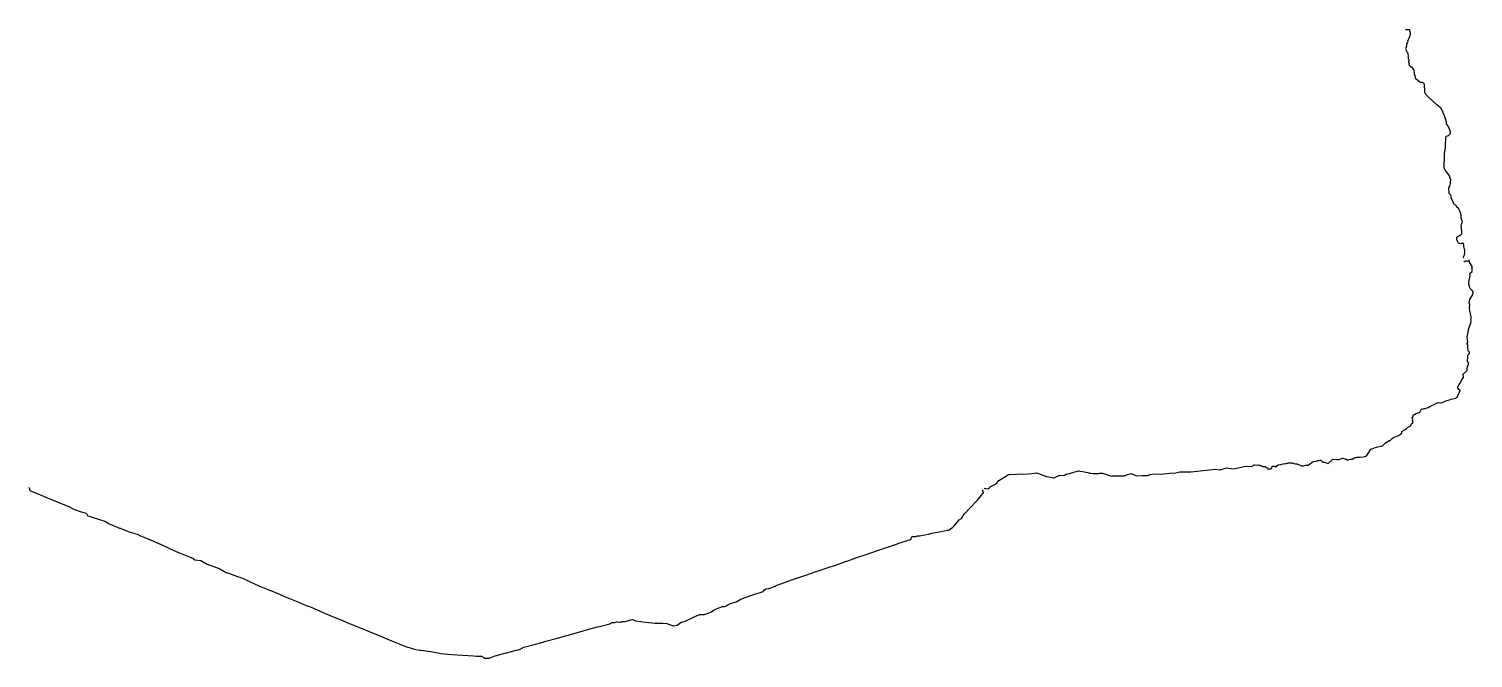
# Model space of a CAD drawing. Header units: inches. Extents: x 345672 to 499152, y 3209888 to 3245213.
# Drawn here: x 418012 to 499152, y 3209888 to 3245213 of the extents above; entities that cross this region are included whole.
import ezdxf

# ---------------------------------------------------------------- set-up
doc = ezdxf.new("R2010")
doc.units = ezdxf.units.IN
doc.header["$MEASUREMENT"] = 0
doc.layers.add('C-ROAD-CNTR-N', color=92, linetype='Continuous')

msp = doc.modelspace()

# ---------------------------------------------------------------- linework, layer by layer
at = {"layer": 'C-ROAD-CNTR-N', "color": 5, "linetype": 'Continuous', "lineweight": -3}
msp.add_line((471657, 3219430, 2146), (471661, 3219429, -1641), dxfattribs=at)
msp.add_line((471657, 3219430, 2146), (471661, 3219429, -1641), dxfattribs=at)
at = {"layer": 'C-ROAD-CNTR-N', "color": 4, "linetype": 'Continuous', "lineweight": -3}
for points in [[(498631, 3232343), (498632, 3232344), (498620, 3232371), (498609, 3232403), (498609, 3232411), (498671, 3232522), (498688, 3232651), (498691, 3232796), (498670, 3232839), (498625, 3233004), (498624, 3233084), (498620, 3233138), (498599, 3233183), (498586, 3233185), (498568, 3233177), (498537, 3233167), (498489, 3233161), (498459, 3233155), (498412, 3233157), (498363, 3233170), (498335, 3233185), (498314, 3233206), (498286, 3233241), (498271, 3233277), (498271, 3233278), (498258, 3233321), (498244, 3233406), (498229, 3233460), (498229, 3233496), (498235, 3233523), (498250, 3233544), (498339, 3233574), (498447, 3233644), (498488, 3233668), (498500, 3233681), (498506, 3233697), (498510, 3233728), (498512, 3233779), (498520, 3233836), (498487, 3234197), (498488, 3234204), (498523, 3234294), (498561, 3234392), (498561, 3234403), (498497, 3234537), (498479, 3234629), (498484, 3234714), (498482, 3234733), (498471, 3234838), (498410, 3234980), (498393, 3235044), (498355, 3235105), (498310, 3235160), (498260, 3235189), (498255, 3235194), (498185, 3235309), (498182, 3235312), (498127, 3235338), (498101, 3235345), (497923, 3235728), (497911, 3235840), (497904, 3235855), (497873, 3235889), (497805, 3235963), (497785, 3236270), (497789, 3236284), (497848, 3236385), (497861, 3236448), (497883, 3236550), (497895, 3236769), (497890, 3236779), (497855, 3236814), (497849, 3236829), (497850, 3236919), (497845, 3236933), (497786, 3237011), (497592, 3237267), (497523, 3237401), (497520, 3237415), (497523, 3237533), (497529, 3237789), (497538, 3237811), (497540, 3237917), (497554, 3238135), (497570, 3238392), (497604, 3238504), (497605, 3238514), (497595, 3238683), (497599, 3238733), (497618, 3238999), (497622, 3239028), (497627, 3239068), (497642, 3239185), (497651, 3239195), (497761, 3239222), (497879, 3239334), (497883, 3239343), (497885, 3239400), (497885, 3239413), (497830, 3239582), (497812, 3239645), (497791, 3239689), (497748, 3239749), (497699, 3239824), (497666, 3239887), (497664, 3239926), (497662, 3239983), (497607, 3240164), (497539, 3240341), (497476, 3240497), (497468, 3240517), (497358, 3240759), (497347, 3240770), (497298, 3240791), (497115, 3240958), (496669, 3241365), (496599, 3241428), (496541, 3241486), (496506, 3241522), (496498, 3241530), (496437, 3241637), (496432, 3241682), (496437, 3241770), (496442, 3241852), (496425, 3241951), (496423, 3241978), (496422, 3241989), (496420, 3242008), (496424, 3242029), (496416, 3242072), (496398, 3242136), (496384, 3242166), (496335, 3242186), (496303, 3242186), (496282, 3242196), (496239, 3242197), (496212, 3242192), (496189, 3242207), (496185, 3242210), (496028, 3242334), (495936, 3242414), (495912, 3242477), (495893, 3242582), (495859, 3242665), (495863, 3242709), (495845, 3242773), (495853, 3242799), (495819, 3242910), (495773, 3243001), (495732, 3243064), (495717, 3243071), (495690, 3243068), (495676, 3243073), (495569, 3243168), (495564, 3243181), (495575, 3243271), (495572, 3243278), (495536, 3243305), (495545, 3243362), (495556, 3243429), (495554, 3243487), (495548, 3243501), (495531, 3243517), (495526, 3243529), (495529, 3243563), (495529, 3243677), (495503, 3243787), (495495, 3243842), (495487, 3243854), (495458, 3243872), (495447, 3243912), (495443, 3243942), (495436, 3243953), (495416, 3243963), (495411, 3243970), (495390, 3244076), (495405, 3244134), (495396, 3244179), (495421, 3244251), (495436, 3244309), (495435, 3244328), (495433, 3244384), (495458, 3244440), (495491, 3244480), (495503, 3244516), (495504, 3244530), (495493, 3244572), (495496, 3244589), (495567, 3244701), (495624, 3244823), (495642, 3244955), (495641, 3244965), (495631, 3244999), (495608, 3245039), (495604, 3245094), (495595, 3245125), (495574, 3245157), (495559, 3245164), (495499, 3245153), (495448, 3245153), (495384, 3245168), (495379, 3245176), (495385, 3245213)], [(498631, 3232343), (498632, 3232344), (498620, 3232371), (498609, 3232403), (498609, 3232411), (498671, 3232522), (498688, 3232651), (498691, 3232796), (498670, 3232839), (498625, 3233004), (498624, 3233084), (498620, 3233138), (498599, 3233183), (498586, 3233185), (498568, 3233177), (498537, 3233167), (498489, 3233161), (498459, 3233155), (498412, 3233157), (498363, 3233170), (498335, 3233185), (498314, 3233206), (498286, 3233241), (498271, 3233277), (498271, 3233278), (498258, 3233321), (498244, 3233406), (498229, 3233460), (498229, 3233496), (498235, 3233523), (498250, 3233544), (498339, 3233574), (498447, 3233644), (498488, 3233668), (498500, 3233681), (498506, 3233697), (498510, 3233728), (498512, 3233779), (498520, 3233836), (498487, 3234197), (498488, 3234204), (498523, 3234294), (498561, 3234392), (498561, 3234403), (498497, 3234537), (498479, 3234629), (498484, 3234714), (498482, 3234733), (498471, 3234838), (498410, 3234980), (498393, 3235044), (498355, 3235105), (498310, 3235160), (498260, 3235189), (498255, 3235194), (498185, 3235309), (498182, 3235312), (498127, 3235338), (498101, 3235345), (497923, 3235728), (497911, 3235840), (497904, 3235855), (497873, 3235889), (497805, 3235963), (497785, 3236270), (497789, 3236284), (497848, 3236385), (497861, 3236448), (497883, 3236550), (497895, 3236769), (497890, 3236779), (497855, 3236814), (497849, 3236829), (497850, 3236919), (497845, 3236933), (497786, 3237011), (497592, 3237267), (497523, 3237401), (497520, 3237415), (497523, 3237533), (497529, 3237789), (497538, 3237811), (497540, 3237917), (497554, 3238135), (497570, 3238392), (497604, 3238504), (497605, 3238514), (497595, 3238683), (497599, 3238733), (497618, 3238999), (497622, 3239028), (497627, 3239068), (497642, 3239185), (497651, 3239195), (497761, 3239222), (497879, 3239334), (497883, 3239343), (497885, 3239400), (497885, 3239413), (497830, 3239582), (497812, 3239645), (497791, 3239689), (497748, 3239749), (497699, 3239824), (497666, 3239887), (497664, 3239926), (497662, 3239983), (497607, 3240164), (497539, 3240341), (497476, 3240497), (497468, 3240517), (497358, 3240759), (497347, 3240770), (497298, 3240791), (497115, 3240958), (496669, 3241365), (496599, 3241428), (496541, 3241486), (496506, 3241522), (496498, 3241530), (496437, 3241637), (496432, 3241682), (496437, 3241770), (496442, 3241852), (496425, 3241951), (496423, 3241978), (496422, 3241989), (496420, 3242008), (496424, 3242029), (496416, 3242072), (496398, 3242136), (496384, 3242166), (496335, 3242186), (496303, 3242186), (496282, 3242196), (496239, 3242197), (496212, 3242192), (496189, 3242207), (496185, 3242210), (496028, 3242334), (495936, 3242414), (495912, 3242477), (495893, 3242582), (495859, 3242665), (495863, 3242709), (495845, 3242773), (495853, 3242799), (495819, 3242910), (495773, 3243001), (495732, 3243064), (495717, 3243071), (495690, 3243068), (495676, 3243073), (495569, 3243168), (495564, 3243181), (495575, 3243271), (495572, 3243278), (495536, 3243305), (495545, 3243362), (495556, 3243429), (495554, 3243487), (495548, 3243501), (495531, 3243517), (495526, 3243529), (495529, 3243563), (495529, 3243677), (495503, 3243787), (495495, 3243842), (495487, 3243854), (495458, 3243872), (495447, 3243912), (495443, 3243942), (495436, 3243953), (495416, 3243963), (495411, 3243970), (495390, 3244076), (495405, 3244134), (495396, 3244179), (495421, 3244251), (495436, 3244309), (495435, 3244328), (495433, 3244384), (495458, 3244440), (495491, 3244480), (495503, 3244516), (495504, 3244530), (495493, 3244572), (495496, 3244589), (495567, 3244701), (495624, 3244823), (495642, 3244955), (495641, 3244965), (495631, 3244999), (495608, 3245039), (495604, 3245094), (495595, 3245125), (495574, 3245157), (495559, 3245164), (495499, 3245153), (495448, 3245153), (495384, 3245168), (495379, 3245176), (495385, 3245213)], [(418012, 3219457), (418019, 3219455), (418022, 3219453), (418057, 3219312), (418064, 3219303), (418071, 3219300), (419834, 3218569), (420348, 3218356), (420391, 3218330), (420566, 3218225), (420951, 3218105), (421237, 3218016), (421245, 3218009), (421304, 3217893), (421315, 3217884), (421461, 3217839), (422040, 3217659), (422341, 3217566), (422477, 3217453), (422584, 3217409), (423112, 3217192), (423145, 3217178), (423637, 3216977), (423709, 3216955), (424088, 3216843), (424281, 3216756), (424462, 3216676), (424795, 3216545), (424842, 3216525), (425386, 3216293), (425401, 3216286), (425754, 3216116), (425950, 3216028), (426379, 3215837), (426506, 3215786), (427069, 3215558), (427072, 3215557), (427222, 3215507), (427332, 3215409), (427345, 3215403), (427627, 3215367), (427668, 3215361), (428031, 3215161), (428173, 3215109), (428352, 3215044), (428709, 3214921), (428742, 3214902), (429103, 3214701), (429286, 3214635), (429726, 3214476), (429855, 3214426), (430146, 3214311), (430414, 3214188), (430925, 3213953), (430966, 3213936), (431530, 3213711), (431556, 3213700), (432087, 3213470), (432498, 3213292), (432645, 3213232), (433208, 3213006), (433241, 3212993), (433690, 3212812), (433771, 3212778), (434330, 3212542), (434386, 3212518), (434889, 3212305), (434932, 3212287), (435452, 3212077), (435454, 3212076), (436010, 3211839), (436114, 3211795), (436574, 3211614), (436768, 3211538), (437136, 3211385), (437638, 3211178), (437697, 3211153), (438258, 3210921), (438624, 3210770), (438819, 3210689), (439229, 3210519), (439386, 3210477), (439553, 3210432), (439730, 3210367), (439974, 3210341), (440045, 3210334), (440577, 3210264), (440603, 3210261), (441173, 3210150), (441329, 3210119), (441776, 3210090), (442382, 3210051), (442987, 3210012), (443158, 3210001), (443447, 3210005), (443572, 3209927), (443626, 3209893), (443890, 3209888), (444058, 3209964), (444149, 3209990), (444733, 3210156), (444862, 3210193), (445319, 3210313), (445571, 3210379), (445815, 3210502), (445886, 3210521), (446473, 3210675), (446837, 3210771), (447059, 3210832), (447644, 3210994), (448229, 3211155), (448311, 3211178), (448896, 3211339), (448970, 3211360), (449480, 3211504), (449949, 3211636), (450065, 3211666), (450653, 3211818), (450654, 3211819), (450768, 3211879), (450934, 3211884), (451033, 3211915), (451088, 3211917), (451239, 3211910), (451248, 3211910), (451323, 3211935), (451486, 3211951), (451636, 3211980), (451832, 3212033), (451934, 3212060), (451949, 3212058), (452087, 3211989), (452415, 3211938), (452485, 3211927), (453018, 3211873), (453170, 3211858), (453624, 3211842), (453847, 3211834), (454208, 3211702), (454210, 3211701), (454223, 3211700), (454428, 3211737), (454439, 3211741), (454655, 3211906), (454752, 3211930), (454892, 3211965), (455311, 3212160), (455681, 3212333), (455880, 3212332), (455950, 3212331), (456180, 3212418), (456368, 3212495), (456441, 3212544), (456517, 3212595), (456772, 3212703), (456979, 3212778), (456998, 3212777), (457058, 3212774), (457182, 3212816), (457276, 3212881), (457424, 3212946), (457557, 3212990), (457742, 3213050), (457967, 3213171), (458112, 3213230), (458453, 3213369), (458680, 3213443), (459258, 3213630), (459276, 3213636), (459287, 3213643), (459357, 3213735), (459378, 3213744), (459442, 3213772), (459577, 3213788), (459950, 3213936), (460003, 3213958), (460520, 3214144), (461091, 3214349), (461385, 3214455), (461664, 3214549), (462239, 3214744), (462814, 3214938), (463389, 3215132), (463651, 3215221), (463890, 3215313), (463961, 3215336), (464074, 3215371), (464536, 3215530), (465111, 3215726), (465685, 3215922), (466259, 3216119), (466815, 3216309), (466834, 3216315), (467318, 3216473), (467413, 3216504), (467508, 3216531), (467560, 3216569), (467574, 3216587), (467589, 3216626), (467621, 3216700), (467632, 3216708), (467694, 3216716), (467749, 3216718), (467771, 3216717), (467799, 3216714), (467818, 3216715), (467898, 3216739), (467924, 3216744), (468062, 3216754), (468142, 3216770), (468546, 3216852), (468750, 3216894), (469259, 3216996), (469595, 3217063), (469641, 3217064), (469714, 3217078), (469793, 3217141), (469915, 3217230), (469992, 3217317), (470278, 3217643), (470404, 3217734), (470494, 3217888), (470564, 3217968), (471232, 3218677), (471299, 3218748), (471528, 3219027), (471595, 3219111), (471607, 3219122), (471640, 3219151), (471643, 3219160), (471604, 3219268), (471601, 3219313), (471606, 3219339)], [(418012, 3219457), (418019, 3219455), (418022, 3219453), (418057, 3219312), (418064, 3219303), (418071, 3219300), (419834, 3218569), (420348, 3218356), (420391, 3218330), (420566, 3218225), (420951, 3218105), (421237, 3218016), (421245, 3218009), (421304, 3217893), (421315, 3217884), (421461, 3217839), (422040, 3217659), (422341, 3217566), (422477, 3217453), (422584, 3217409), (423112, 3217192), (423145, 3217178), (423637, 3216977), (423709, 3216955), (424088, 3216843), (424281, 3216756), (424462, 3216676), (424795, 3216545), (424842, 3216525), (425386, 3216293), (425401, 3216286), (425754, 3216116), (425950, 3216028), (426379, 3215837), (426506, 3215786), (427069, 3215558), (427072, 3215557), (427222, 3215507), (427332, 3215409), (427345, 3215403), (427627, 3215367), (427668, 3215361), (428031, 3215161), (428173, 3215109), (428352, 3215044), (428709, 3214921), (428742, 3214902), (429103, 3214701), (429286, 3214635), (429726, 3214476), (429855, 3214426), (430146, 3214311), (430414, 3214188), (430925, 3213953), (430966, 3213936), (431530, 3213711), (431556, 3213700), (432087, 3213470), (432498, 3213292), (432645, 3213232), (433208, 3213006), (433241, 3212993), (433690, 3212812), (433771, 3212778), (434330, 3212542), (434386, 3212518), (434889, 3212305), (434932, 3212287), (435452, 3212077), (435454, 3212076), (436010, 3211839), (436114, 3211795), (436574, 3211614), (436768, 3211538), (437136, 3211385), (437638, 3211178), (437697, 3211153), (438258, 3210921), (438624, 3210770), (438819, 3210689), (439229, 3210519), (439386, 3210477), (439553, 3210432), (439730, 3210367), (439974, 3210341), (440045, 3210334), (440577, 3210264), (440603, 3210261), (441173, 3210150), (441329, 3210119), (441776, 3210090), (442382, 3210051), (442987, 3210012), (443158, 3210001), (443447, 3210005), (443572, 3209927), (443626, 3209893), (443890, 3209888), (444058, 3209964), (444149, 3209990), (444733, 3210156), (444862, 3210193), (445319, 3210313), (445571, 3210379), (445815, 3210502), (445886, 3210521), (446473, 3210675), (446837, 3210771), (447059, 3210832), (447644, 3210994), (448229, 3211155), (448311, 3211178), (448896, 3211339), (448970, 3211360), (449480, 3211504), (449949, 3211636), (450065, 3211666), (450653, 3211818), (450654, 3211819), (450768, 3211879), (450934, 3211884), (451033, 3211915), (451088, 3211917), (451239, 3211910), (451248, 3211910), (451323, 3211935), (451486, 3211951), (451636, 3211980), (451832, 3212033), (451934, 3212060), (451949, 3212058), (452087, 3211989), (452415, 3211938), (452485, 3211927), (453018, 3211873), (453170, 3211858), (453624, 3211842), (453847, 3211834), (454208, 3211702), (454210, 3211701), (454223, 3211700), (454428, 3211737), (454439, 3211741), (454655, 3211906), (454752, 3211930), (454892, 3211965), (455311, 3212160), (455681, 3212333), (455880, 3212332), (455950, 3212331), (456180, 3212418), (456368, 3212495), (456441, 3212544), (456517, 3212595), (456772, 3212703), (456979, 3212778), (456998, 3212777), (457058, 3212774), (457182, 3212816), (457276, 3212881), (457424, 3212946), (457557, 3212990), (457742, 3213050), (457967, 3213171), (458112, 3213230), (458453, 3213369), (458680, 3213443), (459258, 3213630), (459276, 3213636), (459287, 3213643), (459357, 3213735), (459378, 3213744), (459442, 3213772), (459577, 3213788), (459950, 3213936), (460003, 3213958), (460520, 3214144), (461091, 3214349), (461385, 3214455), (461664, 3214549), (462239, 3214744), (462814, 3214938), (463389, 3215132), (463651, 3215221), (463890, 3215313), (463961, 3215336), (464074, 3215371), (464536, 3215530), (465111, 3215726), (465685, 3215922), (466259, 3216119), (466815, 3216309), (466834, 3216315), (467318, 3216473), (467413, 3216504), (467508, 3216531), (467560, 3216569), (467574, 3216587), (467589, 3216626), (467621, 3216700), (467632, 3216708), (467694, 3216716), (467749, 3216718), (467771, 3216717), (467799, 3216714), (467818, 3216715), (467898, 3216739), (467924, 3216744), (468062, 3216754), (468142, 3216770), (468546, 3216852), (468750, 3216894), (469259, 3216996), (469595, 3217063), (469641, 3217064), (469714, 3217078), (469793, 3217141), (469915, 3217230), (469992, 3217317), (470278, 3217643), (470404, 3217734), (470494, 3217888), (470564, 3217968), (471232, 3218677), (471299, 3218748), (471528, 3219027), (471595, 3219111), (471607, 3219122), (471640, 3219151), (471643, 3219160), (471604, 3219268), (471601, 3219313), (471606, 3219339)]]:
    msp.add_lwpolyline(points, dxfattribs=at)
at = {"layer": 'C-ROAD-CNTR-N', "color": 1, "linetype": 'Continuous', "lineweight": -3}
msp.add_lwpolyline([(471675, 3219433), (471686, 3219436), (471879, 3219388), (471889, 3219389), (471951, 3219428, 0.059061), (471959, 3219434), (472016, 3219493, -0.068413), (472027, 3219501), (472027, 3219501), (472065, 3219515), (472350, 3219676), (472443, 3219781), (472512, 3219859), (472937, 3220126), (473046, 3220194), (473525, 3220212), (474131, 3220236), (474353, 3220244), (474628, 3220283), (474730, 3220251), (474821, 3220223), (475193, 3220089), (475308, 3220066), (475605, 3220005), (475619, 3220007), (475879, 3220134), (475909, 3220148), (476187, 3220167), (476293, 3220217), (476447, 3220245), (476467, 3220251), (476907, 3220388), (477000, 3220394), (477053, 3220386), (477214, 3220361), (477512, 3220299), (477610, 3220279), (477632, 3220274), (477661, 3220268), (477801, 3220255), (477855, 3220247), (477892, 3220252), (477932, 3220251), (477951, 3220249), (477972, 3220245), (478024, 3220236), (478056, 3220240), (478072, 3220245), (478096, 3220250), (478167, 3220273), (478248, 3220280), (478338, 3220268), (478551, 3220199), (478724, 3220143), (478830, 3220108), (478900, 3220114), (479033, 3220127), (479529, 3220124), (479566, 3220129), (479590, 3220135), (479698, 3220170), (479934, 3220251), (479945, 3220250), (480194, 3220133), (480245, 3220120), (480564, 3220141), (480833, 3220133), (480838, 3220133), (480882, 3220139), (480902, 3220150), (480910, 3220164), (480969, 3220189), (481241, 3220238), (481652, 3220210), (482109, 3220273), (482456, 3220291), (482683, 3220351), (483287, 3220354), (484344, 3220454), (484673, 3220498), (484929, 3220464), (484940, 3220465), (485296, 3220576), (485698, 3220512), (486285, 3220639), (486750, 3220663), (486763, 3220669), (486812, 3220716), (486871, 3220745), (486888, 3220746), (486964, 3220728), (487072, 3220734), (487086, 3220730), (487123, 3220707), (487130, 3220706), (487198, 3220713), (487215, 3220709), (487311, 3220643), (487323, 3220639), (487448, 3220643), (487466, 3220636), (487524, 3220582), (487597, 3220566), (487609, 3220557), (487628, 3220521), (487638, 3220512), (487650, 3220506), (487663, 3220504), (487716, 3220511), (487787, 3220523), (487829, 3220547), (487835, 3220555), (487858, 3220644), (487883, 3220663), (487979, 3220662), (488048, 3220621), (488060, 3220618), (488072, 3220621), (488083, 3220627), (488132, 3220690), (488192, 3220734), (488211, 3220740), (488333, 3220760), (488364, 3220763), (488412, 3220774), (488474, 3220801), (488492, 3220802), (488618, 3220812), (488677, 3220819), (488702, 3220823), (488743, 3220837), (488802, 3220850), (488852, 3220847), (488928, 3220855), (488953, 3220852), (488972, 3220844), (488998, 3220839), (489045, 3220826), (489089, 3220818), (489170, 3220803), (489218, 3220795), (489244, 3220793), (489297, 3220784), (489352, 3220755), (489501, 3220690), (489526, 3220688), (489588, 3220687), (489614, 3220685), (489671, 3220699), (489735, 3220714), (489773, 3220715), (489820, 3220712), (489843, 3220713), (489864, 3220718), (489879, 3220728), (489962, 3220783), (490008, 3220817), (490111, 3220882), (490136, 3220902), (490154, 3220911), (490207, 3220934), (490212, 3220935), (490398, 3220963), (490430, 3220979), (490469, 3220991), (490538, 3221006), (490600, 3221006), (490626, 3220990), (490681, 3220906), (490703, 3220884), (490729, 3220881), (490750, 3220884), (490815, 3220896), (490995, 3220814), (491002, 3220813), (491010, 3220814), (491017, 3220818), (491257, 3221030), (491285, 3221054), (491298, 3221059), (491485, 3221045), (491621, 3221035), (491818, 3221110), (491831, 3221109), (491839, 3221106), (491923, 3221071), (491940, 3221067), (491973, 3221074), (491997, 3221070), (492009, 3221054), (492024, 3221039), (492053, 3221020), (492077, 3221007), (492087, 3221007), (492177, 3221032), (492260, 3221059), (492291, 3221060), (492373, 3221050), (492398, 3221072), (492475, 3221141), (492553, 3221157), (492558, 3221156), (492589, 3221158), (492614, 3221163), (492744, 3221170), (492776, 3221177), (492815, 3221165), (492972, 3221194), (493131, 3221222), (493141, 3221228), (493219, 3221321), (493387, 3221585), (493406, 3221616), (493413, 3221622), (493731, 3221725), (493951, 3221780), (494072, 3221810), (494081, 3221816), (494213, 3221962), (494404, 3222093), (494413, 3222096), (494447, 3222090), (494457, 3222089), (494479, 3222093), (494498, 3222101), (494524, 3222122), (494536, 3222138), (494544, 3222152), (494609, 3222216), (494660, 3222254), (494684, 3222264), (494953, 3222390), (494958, 3222393), (495127, 3222494), (495135, 3222504), (495168, 3222627), (495299, 3222709), (495400, 3222764), (495441, 3222816), (495466, 3222830), (495636, 3222926), (495718, 3223053), (495758, 3223075), (495768, 3223095), (495770, 3223118), (495758, 3223166), (495750, 3223194), (495755, 3223222), (495766, 3223275), (495762, 3223283), (495756, 3223297), (495738, 3223310), (495726, 3223360), (495772, 3223413), (495780, 3223439), (495778, 3223465), (495776, 3223506), (495788, 3223541), (495865, 3223570), (495954, 3223626), (496018, 3223648), (496038, 3223655), (496078, 3223665), (496118, 3223675), (496144, 3223686), (496158, 3223696), (496170, 3223709), (496183, 3223731), (496231, 3223844), (496245, 3223861), (496261, 3223871), (496283, 3223877), (496335, 3223873), (496352, 3223876), (496410, 3223895), (496447, 3223902), (496505, 3223917), (496562, 3223934), (496565, 3223936), (496636, 3223964), (496726, 3224006), (496802, 3224048), (496958, 3224117), (497097, 3224193), (497110, 3224200), (497197, 3224243), (497209, 3224244), (497328, 3224220), (497397, 3224234), (497428, 3224244), (497621, 3224324), (497682, 3224347), (497817, 3224397), (497919, 3224431), (497994, 3224446), (498182, 3224489), (498219, 3224510), (498248, 3224543), (498249, 3224545), (498345, 3224740), (498390, 3224801), (498396, 3224830), (498433, 3224890), (498434, 3224900), (498433, 3224909), (498427, 3224918), (498356, 3224971), (498301, 3225045), (498293, 3225055), (498280, 3225094), (498287, 3225123), (498360, 3225243), (498405, 3225299), (498500, 3225467), (498564, 3225567), (498617, 3225649), (498612, 3225688), (498587, 3225769), (498577, 3225818), (498605, 3225851), (498808, 3226029), (498812, 3226035), (498816, 3226042), (498817, 3226048), (498818, 3226050), (498822, 3226135), (498828, 3226254), (498904, 3226444), (498899, 3226466), (498843, 3226542), (498843, 3226612), (498844, 3226622), (498853, 3226718), (498857, 3226901), (498867, 3226922), (498944, 3226991), (498952, 3227008), (498952, 3227052), (498943, 3227072), (498915, 3227093), (498890, 3227107), (498874, 3227132), (498871, 3227154), (498868, 3227180), (498873, 3227220), (498861, 3227292), (498859, 3227308), (498849, 3227467), (498817, 3227541), (498815, 3227557), (498818, 3227576), (498826, 3227591), (498850, 3227616), (498852, 3227623), (498814, 3227925), (498852, 3228095), (498886, 3228343), (499045, 3228767), (499044, 3228823), (499028, 3228898), (499041, 3228944), (499038, 3229050), (498969, 3229393), (498977, 3229446), (498956, 3229510), (498955, 3229620), (498962, 3229679), (498971, 3229724), (498962, 3229760), (498936, 3229787), (498930, 3229798), (498950, 3229965), (498960, 3229996), (498974, 3230025), (499084, 3230199), (499101, 3230231), (499143, 3230356), (499152, 3230397), (499152, 3230417), (499147, 3230439), (499143, 3230465), (499119, 3230517), (499109, 3230524), (499078, 3230537), (498993, 3230642), (498977, 3230672), (498955, 3230755), (498913, 3230881), (498907, 3230896), (498919, 3231008), (498984, 3231349), (498959, 3231465), (498962, 3231473), (499099, 3231587), (499101, 3231589), (499099, 3231874), (498973, 3232081), (498937, 3232229), (498932, 3232234), (498926, 3232235), (498920, 3232233), (498907, 3232216), (498893, 3232196), (498886, 3232178), (498877, 3232169), (498872, 3232166), (498838, 3232155), (498828, 3232155), (498797, 3232171), (498765, 3232171), (498730, 3232175), (498725, 3232174), (498662, 3232142), (498657, 3232141), (498651, 3232141), (498646, 3232143), (498642, 3232147)], format="xyb", dxfattribs=at)
msp.add_lwpolyline([(471675, 3219433), (471686, 3219436), (471879, 3219388), (471889, 3219389), (471951, 3219428, 0.059061), (471959, 3219434), (472016, 3219493, -0.068413), (472027, 3219501), (472027, 3219501), (472065, 3219515), (472350, 3219676), (472443, 3219781), (472512, 3219859), (472937, 3220126), (473046, 3220194), (473525, 3220212), (474131, 3220236), (474353, 3220244), (474628, 3220283), (474730, 3220251), (474821, 3220223), (475193, 3220089), (475308, 3220066), (475605, 3220005), (475619, 3220007), (475879, 3220134), (475909, 3220148), (476187, 3220167), (476293, 3220217), (476447, 3220245), (476467, 3220251), (476907, 3220388), (477000, 3220394), (477053, 3220386), (477214, 3220361), (477512, 3220299), (477610, 3220279), (477632, 3220274), (477661, 3220268), (477801, 3220255), (477855, 3220247), (477892, 3220252), (477932, 3220251), (477951, 3220249), (477972, 3220245), (478024, 3220236), (478056, 3220240), (478072, 3220245), (478096, 3220250), (478167, 3220273), (478248, 3220280), (478338, 3220268), (478551, 3220199), (478724, 3220143), (478830, 3220108), (478900, 3220114), (479033, 3220127), (479529, 3220124), (479566, 3220129), (479590, 3220135), (479698, 3220170), (479934, 3220251), (479945, 3220250), (480194, 3220133), (480245, 3220120), (480564, 3220141), (480833, 3220133), (480838, 3220133), (480882, 3220139), (480902, 3220150), (480910, 3220164), (480969, 3220189), (481241, 3220238), (481652, 3220210), (482109, 3220273), (482456, 3220291), (482683, 3220351), (483287, 3220354), (484344, 3220454), (484673, 3220498), (484929, 3220464), (484940, 3220465), (485296, 3220576), (485698, 3220512), (486285, 3220639), (486750, 3220663), (486763, 3220669), (486812, 3220716), (486871, 3220745), (486888, 3220746), (486964, 3220728), (487072, 3220734), (487086, 3220730), (487123, 3220707), (487130, 3220706), (487198, 3220713), (487215, 3220709), (487311, 3220643), (487323, 3220639), (487448, 3220643), (487466, 3220636), (487524, 3220582), (487597, 3220566), (487609, 3220557), (487628, 3220521), (487638, 3220512), (487650, 3220506), (487663, 3220504), (487716, 3220511), (487787, 3220523), (487829, 3220547), (487835, 3220555), (487858, 3220644), (487883, 3220663), (487979, 3220662), (488048, 3220621), (488060, 3220618), (488072, 3220621), (488083, 3220627), (488132, 3220690), (488192, 3220734), (488211, 3220740), (488333, 3220760), (488364, 3220763), (488412, 3220774), (488474, 3220801), (488492, 3220802), (488618, 3220812), (488677, 3220819), (488702, 3220823), (488743, 3220837), (488802, 3220850), (488852, 3220847), (488928, 3220855), (488953, 3220852), (488972, 3220844), (488998, 3220839), (489045, 3220826), (489089, 3220818), (489170, 3220803), (489218, 3220795), (489244, 3220793), (489297, 3220784), (489352, 3220755), (489501, 3220690), (489526, 3220688), (489588, 3220687), (489614, 3220685), (489671, 3220699), (489735, 3220714), (489773, 3220715), (489820, 3220712), (489843, 3220713), (489864, 3220718), (489879, 3220728), (489962, 3220783), (490008, 3220817), (490111, 3220882), (490136, 3220902), (490154, 3220911), (490207, 3220934), (490212, 3220935), (490398, 3220963), (490430, 3220979), (490469, 3220991), (490538, 3221006), (490600, 3221006), (490626, 3220990), (490681, 3220906), (490703, 3220884), (490729, 3220881), (490750, 3220884), (490815, 3220896), (490995, 3220814), (491002, 3220813), (491010, 3220814), (491017, 3220818), (491257, 3221030), (491285, 3221054), (491298, 3221059), (491485, 3221045), (491621, 3221035), (491818, 3221110), (491831, 3221109), (491839, 3221106), (491923, 3221071), (491940, 3221067), (491973, 3221074), (491997, 3221070), (492009, 3221054), (492024, 3221039), (492053, 3221020), (492077, 3221007), (492087, 3221007), (492177, 3221032), (492260, 3221059), (492291, 3221060), (492373, 3221050), (492398, 3221072), (492475, 3221141), (492553, 3221157), (492558, 3221156), (492589, 3221158), (492614, 3221163), (492744, 3221170), (492776, 3221177), (492815, 3221165), (492972, 3221194), (493131, 3221222), (493141, 3221228), (493219, 3221321), (493387, 3221585), (493406, 3221616), (493413, 3221622), (493731, 3221725), (493951, 3221780), (494072, 3221810), (494081, 3221816), (494213, 3221962), (494404, 3222093), (494413, 3222096), (494447, 3222090), (494457, 3222089), (494479, 3222093), (494498, 3222101), (494524, 3222122), (494536, 3222138), (494544, 3222152), (494609, 3222216), (494660, 3222254), (494684, 3222264), (494953, 3222390), (494958, 3222393), (495127, 3222494), (495135, 3222504), (495168, 3222627), (495299, 3222709), (495400, 3222764), (495441, 3222816), (495466, 3222830), (495636, 3222926), (495718, 3223053), (495758, 3223075), (495768, 3223095), (495770, 3223118), (495758, 3223166), (495750, 3223194), (495755, 3223222), (495766, 3223275), (495762, 3223283), (495756, 3223297), (495738, 3223310), (495726, 3223360), (495772, 3223413), (495780, 3223439), (495778, 3223465), (495776, 3223506), (495788, 3223541), (495865, 3223570), (495954, 3223626), (496018, 3223648), (496038, 3223655), (496078, 3223665), (496118, 3223675), (496144, 3223686), (496158, 3223696), (496170, 3223709), (496183, 3223731), (496231, 3223844), (496245, 3223861), (496261, 3223871), (496283, 3223877), (496335, 3223873), (496352, 3223876), (496410, 3223895), (496447, 3223902), (496505, 3223917), (496562, 3223934), (496565, 3223936), (496636, 3223964), (496726, 3224006), (496802, 3224048), (496958, 3224117), (497097, 3224193), (497110, 3224200), (497197, 3224243), (497209, 3224244), (497328, 3224220), (497397, 3224234), (497428, 3224244), (497621, 3224324), (497682, 3224347), (497817, 3224397), (497919, 3224431), (497994, 3224446), (498182, 3224489), (498219, 3224510), (498248, 3224543), (498249, 3224545), (498345, 3224740), (498390, 3224801), (498396, 3224830), (498433, 3224890), (498434, 3224900), (498433, 3224909), (498427, 3224918), (498356, 3224971), (498301, 3225045), (498293, 3225055), (498280, 3225094), (498287, 3225123), (498360, 3225243), (498405, 3225299), (498500, 3225467), (498564, 3225567), (498617, 3225649), (498612, 3225688), (498587, 3225769), (498577, 3225818), (498605, 3225851), (498808, 3226029), (498812, 3226035), (498816, 3226042), (498817, 3226048), (498818, 3226050), (498822, 3226135), (498828, 3226254), (498904, 3226444), (498899, 3226466), (498843, 3226542), (498843, 3226612), (498844, 3226622), (498853, 3226718), (498857, 3226901), (498867, 3226922), (498944, 3226991), (498952, 3227008), (498952, 3227052), (498943, 3227072), (498915, 3227093), (498890, 3227107), (498874, 3227132), (498871, 3227154), (498868, 3227180), (498873, 3227220), (498861, 3227292), (498859, 3227308), (498849, 3227467), (498817, 3227541), (498815, 3227557), (498818, 3227576), (498826, 3227591), (498850, 3227616), (498852, 3227623), (498814, 3227925), (498852, 3228095), (498886, 3228343), (499045, 3228767), (499044, 3228823), (499028, 3228898), (499041, 3228944), (499038, 3229050), (498969, 3229393), (498977, 3229446), (498956, 3229510), (498955, 3229620), (498962, 3229679), (498971, 3229724), (498962, 3229760), (498936, 3229787), (498930, 3229798), (498950, 3229965), (498960, 3229996), (498974, 3230025), (499084, 3230199), (499101, 3230231), (499143, 3230356), (499152, 3230397), (499152, 3230417), (499147, 3230439), (499143, 3230465), (499119, 3230517), (499109, 3230524), (499078, 3230537), (498993, 3230642), (498977, 3230672), (498955, 3230755), (498913, 3230881), (498907, 3230896), (498919, 3231008), (498984, 3231349), (498959, 3231465), (498962, 3231473), (499099, 3231587), (499101, 3231589), (499099, 3231874), (498973, 3232081), (498937, 3232229), (498932, 3232234), (498926, 3232235), (498920, 3232233), (498907, 3232216), (498893, 3232196), (498886, 3232178), (498877, 3232169), (498872, 3232166), (498838, 3232155), (498828, 3232155), (498797, 3232171), (498765, 3232171), (498730, 3232175), (498725, 3232174), (498662, 3232142), (498657, 3232141), (498651, 3232141), (498646, 3232143), (498642, 3232147)], format="xyb", dxfattribs=at)

doc.saveas('drawing.dxf')
